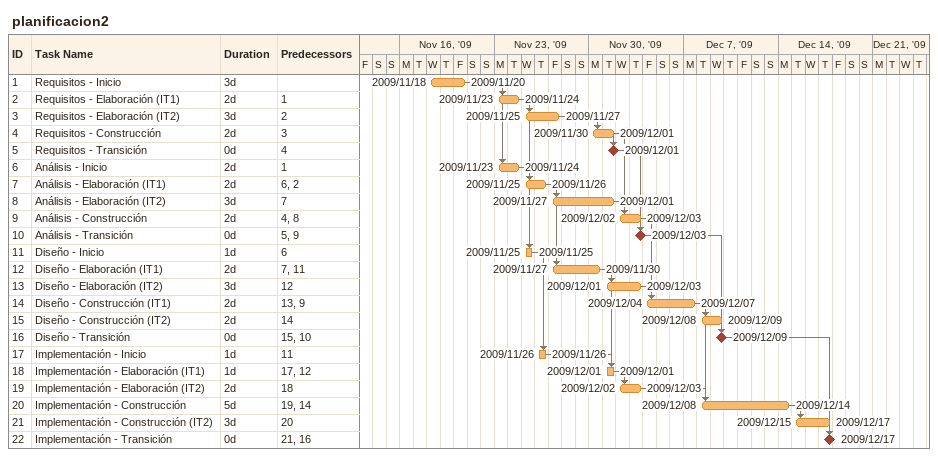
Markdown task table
planificacion2

| ID | Task | Duration | Start | Finish | Predecessors |
|---|---|---|---|---|---|
| 1 | Requisitos - Inicio | 3d | 2009-11-18 | 2009-11-20 |  |
| 2 | Requisitos - Elaboración (IT1) | 2d | 2009-11-23 | 2009-11-24 | 1 |
| 3 | Requisitos - Elaboración (IT2) | 3d | 2009-11-25 | 2009-11-27 | 2 |
| 4 | Requisitos - Construcción | 2d | 2009-11-30 | 2009-12-01 | 3 |
| 5 | Requisitos - Transición | 0d | 2009-12-01 | 2009-12-01 | 4 |
| 6 | Análisis - Inicio | 2d | 2009-11-23 | 2009-11-24 | 1 |
| 7 | Análisis - Elaboración (IT1) | 2d | 2009-11-25 | 2009-11-26 | 6, 2 |
| 8 | Análisis - Elaboración (IT2) | 3d | 2009-11-27 | 2009-12-01 | 7 |
| 9 | Análisis - Construcción | 2d | 2009-12-02 | 2009-12-03 | 4, 8 |
| 10 | Análisis - Transición | 0d | 2009-12-03 | 2009-12-03 | 5, 9 |
| 11 | Diseño - Inicio | 1d | 2009-11-25 | 2009-11-25 | 6 |
| 12 | Diseño - Elaboración (IT1) | 2d | 2009-11-27 | 2009-11-30 | 7, 11 |
| 13 | Diseño - Elaboración (IT2) | 3d | 2009-12-01 | 2009-12-03 | 12 |
| 14 | Diseño - Construcción (IT1) | 2d | 2009-12-04 | 2009-12-07 | 13, 9 |
| 15 | Diseño - Construcción (IT2) | 2d | 2009-12-08 | 2009-12-09 | 14 |
| 16 | Diseño - Transición | 0d | 2009-12-09 | 2009-12-09 | 15, 10 |
| 17 | Implementación - Inicio | 1d | 2009-11-26 | 2009-11-26 | 11 |
| 18 | Implementación - Elaboración (IT1) | 1d | 2009-12-01 | 2009-12-01 | 17, 12 |
| 19 | Implementación - Elaboración (IT2) | 2d | 2009-12-02 | 2009-12-03 | 18 |
| 20 | Implementación - Construcción | 5d | 2009-12-08 | 2009-12-14 | 19, 14 |
| 21 | Implementación - Construcción (IT2) | 3d | 2009-12-15 | 2009-12-17 | 20 |
| 22 | Implementación - Transición | 0d | 2009-12-17 | 2009-12-17 | 21, 16 |
